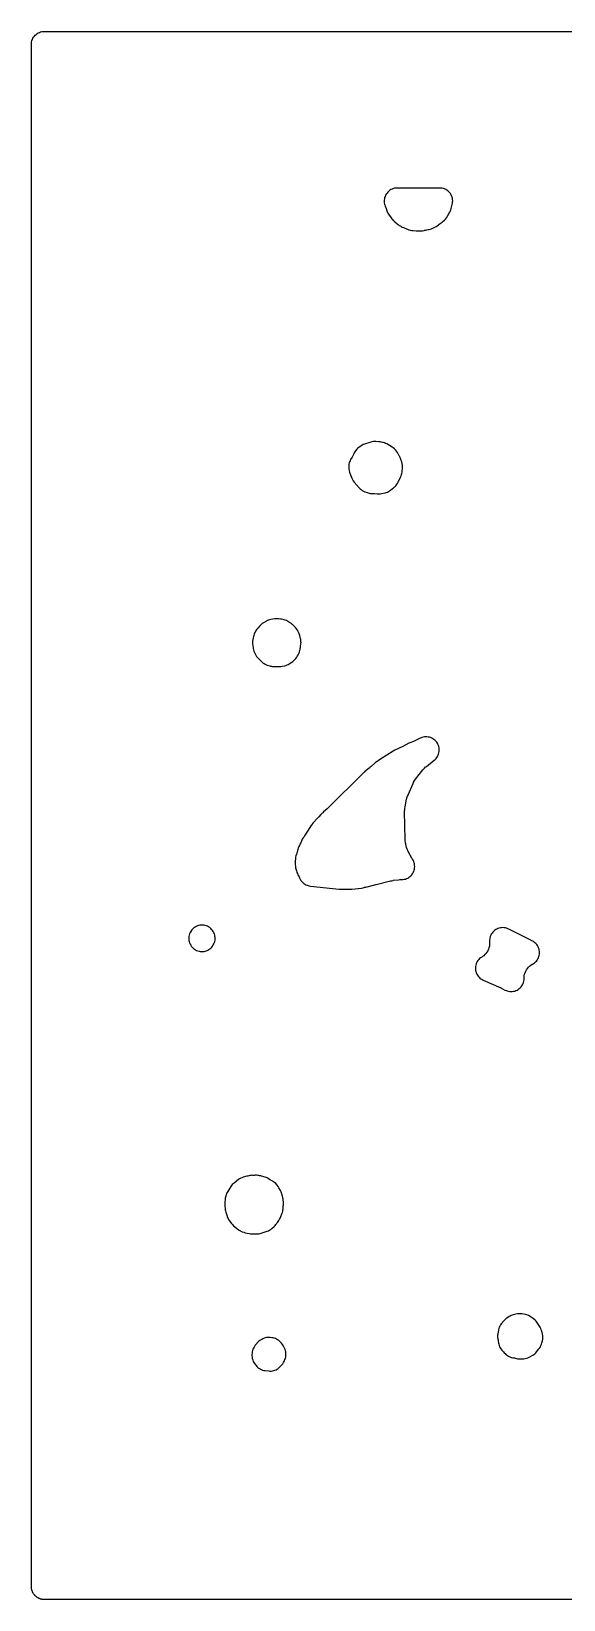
# Model space of a CAD drawing. Header units: millimetres. Extents: x 0 to 300, y 0 to 300.
# Drawn here: x -0.1 to 101.8, y -0.1 to 300.1 of the extents above; entities that cross this region are included whole.
import ezdxf

# ---------------------------------------------------------------- set-up
doc = ezdxf.new("R2010")
doc.units = ezdxf.units.MM
doc.layers.add('CUT', color=7, linetype='CONTINUOUS')

msp = doc.modelspace()

# ---------------------------------------------------------------- linework, layer by layer
at = {"layer": 'CUT'}
msp.add_lwpolyline([(297.0696, -0.15), (3, -0.15), (2.4114, -0.15), (2.2197, -0.1406), (2.1053, -0.135), (1.9757, -0.1157), (1.8629, -0.099), (1.8116, -0.0862), (1.8032, -0.0841), (1.7889, -0.0805), (1.7352, -0.067), (1.6252, -0.0395), (1.5241, -0.0033), (1.5123, 0.0009), (1.5061, 0.0031), (1.5006, 0.0051), (1.3944, 0.0431), (1.3265, 0.0752), (1.2828, 0.0959), (1.2757, 0.0992), (1.274, 0.1), (1.1729, 0.1479), (1.1319, 0.1724), (1.1234, 0.1776), (1.0928, 0.1959), (1.0578, 0.2169), (0.9627, 0.2738), (0.8821, 0.3336), (0.8821, 0.3337), (0.8811, 0.3344), (0.854, 0.3545), (0.7659, 0.4198), (0.7205, 0.461), (0.7179, 0.4634), (0.6943, 0.4847), (0.6645, 0.5118), (0.5844, 0.5844), (0.5323, 0.6418), (0.5165, 0.6593), (0.5038, 0.6732), (0.4911, 0.6873), (0.4198, 0.7659), (0.3356, 0.8795), (0.2738, 0.9627), (0.1994, 1.087), (0.1479, 1.1729), (0.1411, 1.1873), (0.1324, 1.2057), (0.1176, 1.2368), (0.0838, 1.3083), (0.0431, 1.3944), (-0.01, 1.5428), (-0.0395, 1.6252), (-0.0812, 1.7916), (-0.099, 1.8629), (-0.129, 2.065), (-0.135, 2.1053), (-0.15, 2.4114), (-0.15, 297.5872), (-0.135, 297.8933), (-0.099, 298.1357), (-0.0395, 298.3734), (0.0431, 298.6041), (0.1479, 298.8256), (0.2738, 299.0358), (0.4198, 299.2326), (0.5844, 299.4142), (0.7659, 299.5787), (0.9627, 299.7247), (1.1729, 299.8507), (1.3944, 299.9554), (1.6252, 300.038), (1.8629, 300.0975), (2.1053, 300.1335), (2.4114, 300.1485), (297.5886, 300.1485)], dxfattribs=at)
for points in [[(68.9283, 269.95), (68.7027, 269.8407), (68.4893, 269.7094), (68.29, 269.5573), (68.107, 269.3861), (67.9421, 269.1974), (67.7969, 268.9931), (67.6728, 268.7754), (67.5712, 268.5463), (67.4931, 268.3081), (67.4391, 268.0634), (67.41, 267.8144), (67.4059, 267.5639), (67.427, 267.3141), (67.4729, 267.0677), (67.4899, 267.0097), (67.5037, 266.9347), (67.592, 266.6503), (67.7568, 266.2133), (67.8962, 265.8124), (67.9926, 265.5753), (68.1127, 265.3493), (68.2552, 265.1368), (68.2559, 265.1358), (68.722, 264.4342), (68.8469, 264.2626), (68.9858, 264.1022), (69.1379, 263.9541), (69.2689, 263.8369), (69.3234, 263.7823), (69.4156, 263.7058), (69.877, 263.2931), (70.0715, 263.1361), (70.2806, 262.9992), (70.5017, 262.8842), (70.6553, 262.7796), (70.863, 262.6653), (71.0806, 262.5712), (71.6725, 262.3479), (71.841, 262.2707), (72.095, 262.1707), (72.3526, 262.1006), (72.4396, 262.0729), (72.6937, 262.02), (72.952, 261.9938), (73.5082, 261.9665), (73.7401, 261.9428), (73.962, 261.93), (74.1376, 261.9355), (74.2189, 261.9315), (74.4921, 261.9331), (74.7636, 261.9644), (75.03, 262.0252), (75.1186, 262.0505), (75.1837, 262.0541), (75.3926, 262.0833), (75.5983, 262.1299), (75.9058, 262.2135), (75.9584, 262.2223), (76.2091, 262.2773), (76.4527, 262.3578), (76.6868, 262.4628), (77.3299, 262.7918), (77.5735, 262.9344), (77.7995, 263.1035), (77.9432, 263.2243), (78.317, 263.4596), (78.5295, 263.6093), (78.7253, 263.7802), (78.9509, 263.999), (79.1525, 264.2192), (79.3264, 264.4619), (79.8649, 265.3171), (79.9879, 265.536), (80.0883, 265.7662), (80.1651, 266.0052), (80.4315, 267.0045), (80.4823, 267.2399), (80.5101, 267.4792), (80.5149, 267.72), (80.4964, 267.9602), (80.4549, 268.1975), (80.3907, 268.4296), (80.3045, 268.6546), (80.1971, 268.8701), (80.0694, 269.0744), (79.9226, 269.2654), (79.7582, 269.4414), (79.5776, 269.6007), (79.3824, 269.742), (79.1746, 269.8638), (78.956, 269.965), (78.7288, 270.0447), (78.4948, 270.1022), (78.2565, 270.1369), (78.0159, 270.1485), (77.9582, 270.1485), (77.8929, 270.1485), (69.9334, 270.1485), (69.9169, 270.1485), (69.9045, 270.1485), (69.6542, 270.136), (69.4064, 270.0984), (69.1636, 270.0362)], [(61.2182, 214.5622), (61.3357, 214.3102), (61.4805, 214.0727), (61.6507, 213.8527), (62.5909, 212.7687), (62.7765, 212.5765), (62.9815, 212.4051), (63.2037, 212.2567), (63.4397, 212.1167), (63.6742, 211.9938), (63.9203, 211.8964), (64.1754, 211.8256), (64.3054, 211.804), (64.4974, 211.7402), (64.7437, 211.6852), (64.9942, 211.6553), (65.2464, 211.6508), (65.5252, 211.6599), (66.0769, 211.598), (66.3515, 211.5824), (66.6263, 211.597), (66.8977, 211.6418), (67.5681, 211.7906), (67.7986, 211.8535), (68.022, 211.938), (68.2363, 212.0435), (68.4395, 212.169), (68.6299, 212.3133), (69.0111, 212.6319), (69.1584, 212.7407), (69.2881, 212.8636), (69.4083, 212.9641), (69.6039, 213.1462), (69.7789, 213.3482), (69.9313, 213.5677), (70.0241, 213.7374), (70.066, 213.8082), (70.1597, 214.0031), (70.1939, 214.0829), (70.532, 214.7888), (70.6302, 215.024), (70.704, 215.2681), (70.7105, 215.3017), (70.7719, 215.4698), (70.8372, 215.7367), (70.8728, 216.0092), (70.902, 216.3974), (70.9074, 216.6742), (70.8821, 216.95), (70.8122, 217.4236), (70.7521, 217.7118), (70.6585, 217.991), (70.434, 218.5493), (70.3083, 218.8156), (70.266, 218.8832), (70.2161, 219.0133), (70.1013, 219.2689), (69.9587, 219.51), (69.79, 219.7337), (69.5572, 220.0088), (69.3623, 220.2143), (69.1454, 220.3964), (68.9092, 220.5528), (67.9052, 221.139), (67.6765, 221.2571), (67.4369, 221.3511), (67.1889, 221.42), (67.0594, 221.442), (67.0465, 221.4467), (66.8361, 221.5041), (66.6216, 221.5429), (66.4044, 221.5628), (65.8064, 221.5915), (65.7966, 221.5915), (65.6199, 221.6028), (65.3563, 221.5917), (65.0954, 221.5529), (64.84, 221.4869), (63.6565, 221.1132), (63.4046, 221.0184), (63.1643, 220.8971), (62.9384, 220.7507), (62.6065, 220.5092), (62.3862, 220.3289), (62.1879, 220.1247), (61.9297, 219.8267), (61.794, 219.6555), (61.6738, 219.4731), (61.57, 219.2809), (61.2528, 218.6273), (60.968, 218.1474), (60.8588, 217.9422), (60.7691, 217.7277), (60.6997, 217.5059), (60.6513, 217.2785), (60.6241, 217.0476), (60.6185, 216.8152), (60.6248, 216.5373), (60.6429, 216.2882), (60.6858, 216.0421), (60.6911, 216.0229), (60.6985, 215.9747), (60.7536, 215.7521), (60.8289, 215.5355)], [(42.3216, 181.9698), (42.3758, 181.7147), (42.4562, 181.4667), (42.5621, 181.2284), (42.8327, 180.6961), (42.9691, 180.4604), (43.1304, 180.2409), (43.3147, 180.0403), (43.8908, 179.4777), (44.0574, 179.3289), (44.2366, 179.1957), (44.4269, 179.0789), (44.6269, 178.9796), (44.9961, 178.8165), (45.2632, 178.7162), (45.5018, 178.6566), (45.6043, 178.6231), (45.6135, 178.6206), (45.8211, 178.5726), (46.0321, 178.5425), (46.2448, 178.5305), (47.0527, 178.5192), (47.1345, 178.5132), (47.388, 178.5074), (47.6407, 178.5273), (47.8901, 178.5726), (48.3766, 178.6869), (48.5934, 178.7483), (48.8037, 178.8289), (49.0059, 178.9281), (49.1984, 179.0451), (49.8911, 179.5101), (50.1062, 179.672), (50.3026, 179.856), (50.4781, 180.0601), (50.6685, 180.3073), (50.8287, 180.5417), (50.9613, 180.7928), (51.112, 181.1223), (51.2072, 181.3622), (51.277, 181.6106), (51.3209, 181.8649), (51.338, 182.0074), (51.3733, 182.1463), (51.4096, 182.3802), (51.4603, 182.8532), (51.4743, 183.1494), (51.4693, 183.219), (51.471, 183.2456), (51.4583, 183.5211), (51.4152, 183.7936), (51.4001, 183.8487), (51.396, 183.8801), (51.3398, 184.172), (51.2494, 184.4552), (51.0577, 184.9515), (50.9873, 185.1068), (50.9519, 185.1992), (50.8562, 185.3955), (50.7438, 185.5828), (50.6154, 185.7595), (50.4086, 186.0196), (50.2597, 186.1903), (50.096, 186.3469), (50.0477, 186.3853), (49.8561, 186.5616), (49.7416, 186.6564), (49.6982, 186.6944), (49.6787, 186.7084), (49.6542, 186.7287), (49.6053, 186.7612), (49.5027, 186.8349), (49.2946, 186.956), (49.2176, 186.996), (49.0901, 187.0883), (48.8884, 187.2201), (48.675, 187.3319), (48.4518, 187.4226), (48.221, 187.4914), (47.9845, 187.5376), (47.7694, 187.569), (47.711, 187.5813), (47.5694, 187.5982), (47.2283, 187.648), (46.9688, 187.6722), (46.7081, 187.6692), (46.4492, 187.6391), (45.669, 187.5068), (45.4591, 187.4619), (45.2537, 187.3991), (45.0546, 187.3189), (44.863, 187.2219), (44.2644, 186.8858), (44.0351, 186.7401), (43.823, 186.5705), (43.6305, 186.3788), (43.199, 185.8996), (43.0412, 185.7057), (42.9036, 185.497), (42.7875, 185.2755), (42.5203, 184.6975), (42.4319, 184.48), (42.3644, 184.2552), (42.3182, 184.0251), (42.2187, 183.3718), (42.1931, 183.1163), (42.1939, 182.8594), (42.221, 182.604)], [(50.445, 139.9814), (50.5024, 139.7652), (50.5753, 139.5648), (50.5778, 139.5551), (50.5988, 139.4984), (50.702, 139.1087), (50.7789, 138.8677), (50.8799, 138.6358), (51.0037, 138.4153), (51.1227, 138.2461), (51.1953, 138.0714), (51.3169, 137.8194), (51.466, 137.5827), (51.6405, 137.364), (51.6887, 137.3101), (51.85, 137.1457), (52.0258, 136.9968), (52.2145, 136.8647), (52.4145, 136.7506), (52.6242, 136.6553), (52.8418, 136.5797), (53.0654, 136.5245), (53.2931, 136.4901), (58.8091, 135.9154), (59.0369, 135.9021), (60.9083, 135.8787), (61.2381, 135.8964), (63.0367, 136.1126), (63.3534, 136.1716), (63.6412, 136.2447), (63.7169, 136.2547), (63.8984, 136.2928), (65.3433, 136.6518), (65.3724, 136.6561), (65.5955, 136.6999), (65.8138, 136.7638), (65.8654, 136.7815), (68.5919, 137.459), (68.794, 137.5033), (68.8821, 137.5201), (69.1226, 137.5784), (69.1845, 137.6001), (70.1458, 137.7053), (70.4209, 137.7252), (70.608, 137.7319), (70.7357, 137.7317), (70.9812, 137.7435), (71.2244, 137.7793), (71.4629, 137.8388), (71.6945, 137.9214), (71.9167, 138.0264), (72.1276, 138.1528), (72.3251, 138.2992), (72.5072, 138.4643), (72.6722, 138.6465), (72.8186, 138.844), (72.9448, 139.0549), (73.0497, 139.2772), (73.1323, 139.5088), (73.1917, 139.7473), (73.2274, 139.9905), (73.2391, 140.236), (73.2266, 140.4816), (73.19, 140.7246), (73.1297, 140.963), (73.0464, 141.1942), (72.9407, 141.4162), (72.8137, 141.6266), (72.7906, 141.661), (72.7745, 141.6875), (72.688, 141.8377), (72.0036, 143.092), (71.9233, 143.2478), (71.9095, 143.276), (71.7823, 143.5721), (71.6832, 143.8789), (71.675, 143.9091), (71.6329, 144.0794), (71.5176, 144.5976), (71.4815, 144.7815), (71.4759, 144.8145), (71.4314, 145.1865), (71.4291, 145.2199), (71.4209, 145.4072), (71.3197, 150.7459), (71.3215, 150.9518), (71.3228, 150.9886), (71.3602, 151.3986), (71.3656, 151.4349), (71.4011, 151.6378), (71.7045, 153.1284), (71.7507, 153.3274), (71.7599, 153.3626), (71.8843, 153.7515), (71.8973, 153.7855), (71.9753, 153.9743), (72.9283, 156.1156), (73.0247, 156.3161), (73.043, 156.3513), (73.2707, 156.7334), (73.2929, 156.7662), (73.4234, 156.9464), (74.7992, 158.7333), (74.8987, 158.857), (74.917, 158.8787), (75.1138, 159.094), (75.3282, 159.2919), (75.3499, 159.3102), (75.4731, 159.4102), (76.9838, 160.5844), (77.1679, 160.7425), (77.3359, 160.9176), (77.4861, 161.1082), (77.617, 161.3125), (77.7276, 161.5285), (77.8167, 161.7542), (77.8835, 161.9875), (77.9274, 162.2262), (77.9479, 162.468), (77.9449, 162.7106), (77.9184, 162.9518), (77.8686, 163.1893), (77.796, 163.4209), (77.7014, 163.6443), (77.5855, 163.8575), (77.4494, 164.0585), (77.2946, 164.2453), (77.1223, 164.4162), (76.9343, 164.5697), (76.7323, 164.7041), (76.5182, 164.8184), (76.2941, 164.9113), (76.062, 164.9821), (75.8241, 165.0301), (75.5827, 165.0548), (75.34, 165.0559), (75.0984, 165.0335), (74.8601, 164.9878), (74.6273, 164.9192), (74.5417, 164.8894), (74.3075, 164.7943), (72.9841, 164.1772), (72.3203, 163.9134), (72.11, 163.8183), (70.9659, 163.2362), (69.44, 162.5247), (69.126, 162.3497), (66.7264, 160.7769), (66.2502, 160.4751), (66.0864, 160.3574), (65.9493, 160.2676), (65.7044, 160.0847), (64.901, 159.4044), (64.6912, 159.2347), (64.5251, 159.0862), (63.6474, 158.3431), (63.619, 158.3187), (63.614, 158.3143), (63.4983, 158.2067), (56.5135, 151.2863), (55.8048, 150.6958), (55.6319, 150.5334), (55.5159, 150.4347), (55.3729, 150.3031), (55.2405, 150.1608), (54.8956, 149.7597), (54.3909, 149.2258), (54.2636, 149.0803), (54.1974, 148.9917), (53.9431, 148.7398), (53.7472, 148.5214), (53.5783, 148.2817), (53.4586, 148.0889), (53.3864, 148.0048), (53.1735, 147.7182), (52.1448, 146.1041), (52.0513, 145.9353), (51.8483, 145.6445), (51.7274, 145.4535), (51.6243, 145.2523), (51.4133, 144.7904), (51.2753, 144.5348), (51.1651, 144.2541), (51.1574, 144.2303), (51.0787, 144.0581), (50.9566, 143.7328), (50.8849, 143.4922), (50.8036, 143.2918), (50.7255, 143.0063), (50.6901, 142.838), (50.6055, 142.554), (50.5787, 142.4475), (50.5149, 142.2509), (50.4471, 141.9975), (50.4062, 141.7383), (50.3488, 141.1877), (50.3355, 140.9018), (50.355, 140.6162), (50.4071, 140.2018)], [(31.9504, 124.01), (32.1896, 123.967), (32.4318, 123.9474), (32.6747, 123.9515), (32.9161, 123.979), (33.1537, 124.0299), (33.3852, 124.1036), (33.6085, 124.1995), (33.8215, 124.3166), (34.022, 124.4537), (34.2083, 124.6097), (34.3786, 124.7831), (34.5312, 124.9722), (34.5552, 125.005), (34.689, 125.2084), (34.8023, 125.4238), (34.8942, 125.6493), (34.9638, 125.8826), (35.0103, 126.1216), (35.0333, 126.3639), (35.0326, 126.6074), (35.0083, 126.8496), (34.9605, 127.0884), (34.8898, 127.3213), (34.7967, 127.5463), (34.6822, 127.7611), (34.5473, 127.9638), (34.5223, 127.9976), (34.3648, 128.1901), (34.189, 128.366), (33.9965, 128.5236), (33.7893, 128.6613), (33.5695, 128.7777), (33.3392, 128.8716), (33.1007, 128.9423), (32.8564, 128.9888), (32.6086, 129.0109), (32.3599, 129.0082), (32.1127, 128.9809), (31.8694, 128.9291), (31.6324, 128.8534), (31.4042, 128.7545), (31.1869, 128.6334), (30.9828, 128.4913), (30.961, 128.4745), (30.7978, 128.337), (30.647, 128.1861), (30.5096, 128.0228), (30.4951, 128.004), (30.3506, 127.7956), (30.2279, 127.5736), (30.1284, 127.3403), (30.053, 127.0982), (30.0026, 126.8496), (29.9775, 126.5972), (29.9782, 126.3436), (30.0046, 126.0914), (30.0564, 125.8431), (30.1331, 125.6014), (30.2338, 125.3687), (30.3577, 125.1473), (30.5033, 124.9397), (30.5113, 124.9294), (30.6706, 124.7446), (30.8471, 124.5761), (31.0393, 124.4256), (31.0686, 124.4049), (31.2736, 124.2744), (31.4902, 124.1645), (31.7166, 124.0761)], [(85.5066, 122.4165), (85.3511, 122.2235), (85.2154, 122.0161), (85.101, 121.7963), (85.0089, 121.5662), (84.94, 121.3281), (84.895, 121.0844), (84.8744, 120.8375), (84.8784, 120.5897), (84.9068, 120.3435), (84.9595, 120.1013), (85.0359, 119.8656), (85.1353, 119.6385), (85.2566, 119.4225), (85.3988, 119.2195), (85.5603, 119.0315), (85.7397, 118.8605), (85.9351, 118.7081), (86.1447, 118.5758), (86.3663, 118.4649), (89.74, 116.9807), (89.867, 116.922), (89.9524, 116.8805), (90.0771, 116.8171), (90.5179, 116.5826), (90.7379, 116.4789), (90.9669, 116.3971), (91.2028, 116.3379), (91.4433, 116.302), (91.6862, 116.2895), (91.9291, 116.3008), (92.1698, 116.3355), (92.406, 116.3936), (92.6354, 116.4742), (92.8559, 116.5768), (93.0654, 116.7003), (93.2619, 116.8436), (93.4435, 117.0053), (93.6086, 117.1839), (93.7555, 117.3777), (93.8829, 117.5848), (93.9896, 117.8034), (94.0746, 118.0312), (94.137, 118.2663), (94.1762, 118.5063), (94.192, 118.749), (94.1959, 118.9885), (94.2309, 119.2939), (94.2955, 119.5945), (94.3892, 119.8873), (94.511, 120.1695), (94.6598, 120.4386), (94.8341, 120.6918), (95.0323, 120.9267), (95.2525, 121.1412), (95.4927, 121.3332), (95.7504, 121.5008), (95.794, 121.5234), (96.005, 121.6464), (96.203, 121.7894), (96.3861, 121.951), (96.5526, 122.1297), (96.7008, 122.3238), (96.8294, 122.5315), (96.9371, 122.7507), (97.0229, 122.9793), (97.086, 123.2153), (97.1257, 123.4563), (97.1418, 123.7), (97.134, 123.9441), (97.1024, 124.1862), (97.0473, 124.4242), (96.9693, 124.6556), (96.8691, 124.8783), (96.7476, 125.0902), (96.606, 125.2892), (96.4457, 125.4735), (96.2682, 125.6412), (96.0752, 125.7908), (95.8684, 125.9208), (95.65, 126.0301), (95.5522, 126.0732), (95.4771, 126.1077), (95.3675, 126.1603), (91.5284, 128.0796), (91.3902, 128.1524), (91.286, 128.21), (91.0687, 128.3168), (90.842, 128.4021), (90.6082, 128.4651), (90.3693, 128.5051), (90.1277, 128.5219), (89.8856, 128.5151), (89.6454, 128.485), (89.4091, 128.4318), (89.1791, 128.356), (88.9575, 128.2583), (88.7464, 128.1396), (88.5478, 128.001), (88.3636, 127.8439), (88.1954, 127.6697), (88.0448, 127.48), (87.9133, 127.2766), (87.8021, 127.0615), (87.7122, 126.8366), (87.6445, 126.6041), (87.5997, 126.3661), (87.578, 126.1249), (87.5798, 125.8827), (87.5957, 125.5996), (87.5826, 125.2909), (87.5392, 124.9849), (87.4661, 124.6847), (87.3638, 124.3931), (87.2334, 124.113), (87.0762, 123.847), (86.8936, 123.5977), (86.6874, 123.3675), (86.4596, 123.1587), (86.2125, 122.9733), (86.0761, 122.8905), (85.8709, 122.7516), (85.6804, 122.5931)], [(36.9202, 75.0628), (36.9358, 74.797), (36.9757, 74.5575), (36.9848, 74.4737), (37.015, 74.2709), (37.0618, 74.0713), (37.1248, 73.8762), (37.1276, 73.8687), (37.1815, 73.6667), (37.2538, 73.4665), (37.3427, 73.2732), (37.3585, 73.2424), (37.4329, 73.0408), (37.518, 72.8379), (37.6207, 72.6432), (37.7401, 72.4584), (38.1463, 71.8863), (38.3296, 71.6579), (38.5383, 71.4525), (39.1042, 70.9571), (39.2715, 70.8229), (39.4497, 70.7036), (39.6375, 70.5999), (40.2407, 70.2999), (40.515, 70.1834), (40.8012, 70.1003), (41.5522, 69.93), (41.8202, 69.8844), (42.0916, 69.8682), (42.9105, 69.8639), (43.1713, 69.8761), (43.4293, 69.9155), (43.6818, 69.9815), (44.9888, 70.3974), (45.2307, 70.4884), (45.462, 70.6039), (45.68, 70.7426), (45.8826, 70.9032), (46.366, 71.3286), (46.5286, 71.4854), (46.6764, 71.6561), (46.8081, 71.8395), (46.9228, 72.0341), (46.9541, 72.093), (47.0865, 72.2495), (47.2428, 72.4548), (47.3771, 72.6752), (47.488, 72.9082), (47.6047, 73.1901), (47.8177, 73.6931), (47.9134, 73.9605), (47.9782, 74.237), (48.0212, 74.4829), (48.0485, 74.6886), (48.0586, 74.8958), (48.0574, 74.932), (48.0874, 75.1748), (48.1043, 75.3821), (48.1041, 75.4686), (48.1122, 75.5604), (48.1037, 75.8534), (48.0417, 76.5589), (48.0029, 76.8296), (47.9348, 77.0944), (47.7321, 77.7347), (47.6498, 77.9573), (47.5469, 78.171), (47.2564, 78.7073), (47.0961, 78.9647), (46.9058, 79.2008), (46.627, 79.5066), (46.4323, 79.698), (46.218, 79.867), (45.9865, 80.0117), (45.4124, 80.3282), (45.169, 80.478), (44.9712, 80.5878), (44.7806, 80.672), (44.6258, 80.7474), (44.3888, 80.8345), (44.1442, 80.8973), (43.931, 80.9296), (43.7676, 80.9766), (43.5574, 81.0274), (43.4326, 81.0463), (43.4244, 81.0486), (43.1803, 81.0909), (42.9332, 81.1089), (42.6856, 81.1024), (42.4821, 81.0869), (42.3221, 81.0902), (42.1414, 81.0999), (41.9122, 81.0912), (41.6848, 81.0615), (41.461, 81.0111), (41.3016, 80.9674), (41.1794, 80.9397), (41.0803, 80.9068), (40.3765, 80.714), (40.1476, 80.6392), (39.927, 80.5428), (39.7166, 80.4256), (39.5185, 80.2887), (38.6473, 79.6224), (38.4766, 79.4794), (38.3194, 79.3218), (38.1768, 79.1508), (38.0499, 78.9678), (37.4468, 78.0092), (37.3309, 77.804), (37.2347, 77.5888), (37.1593, 77.3655), (37.0337, 76.9264), (36.9838, 76.7188), (36.9518, 76.5076), (36.8876, 75.914), (36.8731, 75.6459), (36.8875, 75.3778), (36.9201, 75.0745)], [(89.1356, 49.8397), (89.2793, 48.9757), (89.3313, 48.7364), (89.4064, 48.5034), (89.5039, 48.2788), (89.623, 48.0649), (89.7624, 47.8636), (89.9489, 47.6207), (90.1175, 47.4232), (90.2398, 47.3069), (90.2476, 47.2961), (90.3856, 47.1228), (90.5384, 46.9624), (90.7048, 46.8161), (90.8289, 46.7165), (91.023, 46.5754), (91.2296, 46.4535), (91.4471, 46.3521), (91.5548, 46.3079), (91.8019, 46.2216), (92.0566, 46.1615), (92.3163, 46.1284), (92.3389, 46.1267), (92.7131, 46.0218), (92.9327, 45.9707), (93.1561, 45.9397), (93.3813, 45.9289), (93.6066, 45.9385), (94.1518, 45.9863), (94.4105, 46.0227), (94.664, 46.0859), (94.9095, 46.1752), (95.1444, 46.2897), (95.8336, 46.6713), (96.0375, 46.7974), (96.2285, 46.9424), (96.4047, 47.1051), (96.5644, 47.2839), (97.0362, 47.8658), (97.1783, 48.0595), (97.3012, 48.2659), (97.4038, 48.4831), (97.5346, 48.799), (97.6063, 48.9947), (97.6615, 49.1956), (97.6997, 49.4005), (97.7477, 49.7348), (97.7701, 49.967), (97.7707, 50.2002), (97.7496, 50.4325), (97.707, 50.6617), (97.5621, 51.279), (97.4862, 51.5382), (97.3829, 51.7877), (97.2532, 52.0246), (96.7654, 52.8118), (96.6282, 53.0109), (96.4725, 53.1958), (96.2997, 53.3648), (95.9225, 53.6994), (95.7513, 53.8383), (95.5685, 53.9616), (95.3756, 54.0683), (95.0176, 54.2462), (94.7431, 54.3627), (94.4566, 54.4457), (94.0456, 54.5386), (93.8037, 54.581), (93.5587, 54.5994), (93.3132, 54.5936), (92.9247, 54.5654), (92.622, 54.5247), (92.3265, 54.4474), (91.8931, 54.3053), (91.6974, 54.2319), (91.5085, 54.1424), (91.3277, 54.0374), (90.8858, 53.7554), (90.6689, 53.6002), (90.4698, 53.4228), (90.2908, 53.2251), (89.8141, 52.6389), (89.667, 52.4384), (89.5405, 52.2243), (89.436, 51.9986), (89.3544, 51.7637), (89.2965, 51.5219), (89.1445, 50.7102), (89.1136, 50.4937), (89.1019, 50.2753), (89.1092, 50.0568)], [(42.5898, 45.0675), (42.8828, 44.6815), (43.0466, 44.487), (43.2293, 44.3101), (43.429, 44.1528), (43.6437, 44.0165), (43.8711, 43.9028), (44.1089, 43.8127), (44.3546, 43.7473), (44.6057, 43.7072), (45.2999, 43.6321), (45.5379, 43.6178), (45.7762, 43.6263), (46.0126, 43.6574), (46.2449, 43.7109), (46.4711, 43.7863), (46.6891, 43.8828), (46.8969, 43.9998), (47.0926, 44.1359), (47.2744, 44.2901), (47.6357, 44.6274), (47.8211, 44.8199), (47.9848, 45.0311), (48.125, 45.2587), (48.2973, 45.5748), (48.4087, 45.807), (48.4957, 46.0494), (48.5572, 46.2996), (48.5927, 46.5547), (48.6017, 46.8121), (48.5842, 47.0691), (48.5404, 47.3229), (48.4986, 47.5073), (48.4235, 47.7711), (48.3199, 48.0251), (48.1891, 48.2663), (47.9076, 48.7233), (47.7508, 48.9491), (47.5702, 49.1563), (47.3679, 49.3425), (47.1463, 49.5053), (46.9863, 49.6098), (46.7851, 49.7283), (46.5738, 49.8274), (46.3541, 49.9064), (46.128, 49.9646), (45.8975, 50.0014), (45.56, 50.0393), (45.3238, 50.0545), (45.0873, 50.0473), (44.8525, 50.0178), (44.6216, 49.9662), (44.3965, 49.8931), (44.1794, 49.7989), (43.9722, 49.6847), (43.6102, 49.4622), (43.416, 49.3299), (43.2351, 49.1799), (43.0691, 49.0136), (43.0455, 48.9851), (42.9881, 48.9261), (42.8188, 48.7086), (42.7244, 48.5725), (42.61, 48.4199), (42.4758, 48.2219), (42.3611, 48.0119), (42.267, 47.7919), (42.1943, 47.564), (42.1438, 47.3301), (42.0977, 47.0531), (42.0679, 46.7851), (42.0671, 46.5154), (42.0953, 46.2472), (42.1523, 45.9836), (42.1698, 45.9195), (42.2437, 45.6924), (42.339, 45.4734), (42.4547, 45.2644)]]:
    msp.add_lwpolyline(points, close=True, dxfattribs=at)

doc.saveas('drawing.dxf')
